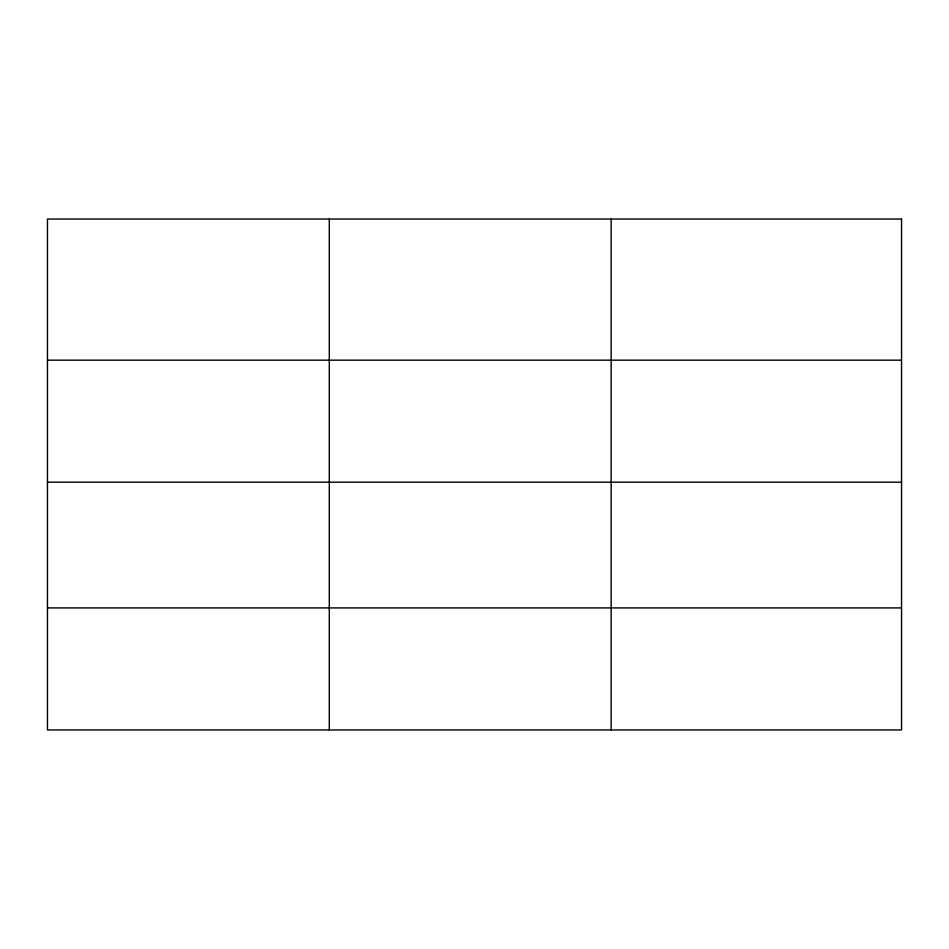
<?xml version="1.0" encoding="UTF-8"?>
<svg xmlns="http://www.w3.org/2000/svg" width="949" height="949" viewBox="0 0 949 949"><rect width="100%" height="100%" fill="white"/><g stroke="black" fill="none" stroke-linecap="round" stroke-linejoin="round"><path stroke-width="1.42" d="M47.45 360.169L901.55 360.169M47.45 482.187L901.55 482.187M47.45 607.918L901.55 607.918M611.156 219.053L611.156 729.947M329.303 219.053L329.303 729.947M901.55 219.053L47.45 219.053L47.45 729.947L901.55 729.947L901.55 219.053"/></g></svg>
